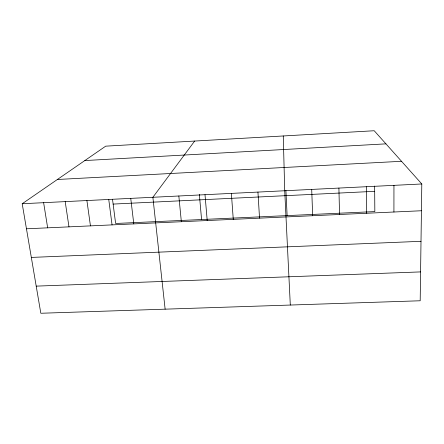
<?xml version="1.0" encoding="UTF-8"?>
<svg xmlns="http://www.w3.org/2000/svg" width="444" height="444" viewBox="0 0 444 444"><rect width="100%" height="100%" fill="white"/><g stroke="black" fill="none" stroke-linecap="round" stroke-linejoin="round"><path stroke-width="0.67" d="M393.922 212.01L393.95 185.348M421.8 183.971L420.185 300.771L40.82 313.259L22.2 203.746L105.711 146.165L374.214 130.741L421.8 183.971L22.2 203.746M194.655 141.059L152.875 197.28L165.129 309.163M84.837 160.556L385.936 143.856M57.381 179.487L401.526 161.294M113.131 204.085L374.681 191.331M26.457 228.799L421.428 210.75M31.33 257.426L421.006 241.308M36.208 286.13L420.585 271.906M43.629 202.686L47.652 227.828M65.196 201.62L68.981 226.856M86.902 200.544L90.448 225.874M108.747 199.461L112.055 224.886M112.526 199.362L115.618 223.476L374.836 211.583L374.642 186.042M130.741 198.374L133.794 223.893M178.838 195.993L181.352 221.723M199.356 194.378L201.57 219.536M205.006 194.7L207.215 220.54M231.368 193.395L233.272 219.347M257.942 192.08L259.535 218.148M290.304 305.045L284.721 190.754L283.266 135.969M285.903 190.437L287.118 215.606M311.705 189.422L312.665 215.723M338.905 188.073L339.543 214.491M366.322 186.719L366.627 213.253"/></g></svg>
